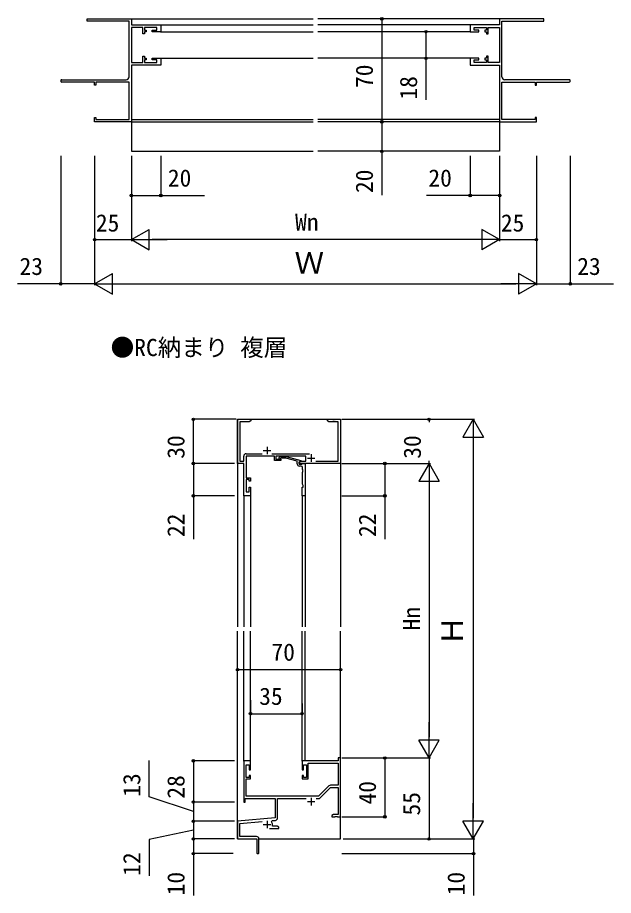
# Model space of a CAD drawing. Units: millimetres, scale not verified. Extents: x -700 to 700, y -1044 to 1038.
# Drawn here: x -199 to 205, y -124 to 472 of the extents above; entities that cross this region are included whole.
import ezdxf
from ezdxf.enums import TextEntityAlignment as Align

# ---------------------------------------------------------------- set-up
doc = ezdxf.new("R2010")
doc.units = ezdxf.units.MM
doc.header["$LTSCALE"] = 6
for name, color, linetype in [('0-1_USER1', 3, 'Continuous'), ('0-2_YKK_11', 7, 'Continuous'), ('0-3_YKK_12', 2, 'Continuous'), ('0-4_YKK_D', 6, 'Continuous')]:
    doc.layers.add(name, color=color, linetype=linetype)
doc.styles.add('ＭＳ ゴシック', font='')
doc.styles.get('ＭＳ ゴシック').set_extended_font_data('MS Gothic')

msp = doc.modelspace()

# ---------------------------------------------------------------- linework, layer by layer
at = {"layer": '0-2_YKK_11'}
for p, q in [((-169.259, 430.13), (-125.704, 430.13)), ((175.111, 430.13), (131.556, 430.13)), ((-30, 180.7), (-30, 175.7)), ((-44.2, 176.13), (-33.35, 176.13)), ((-32.5, 178.2), (-27.5, 178.2)), ((-26.65, 176.13), (-1.093, 176.13)), ((-2.5, 173.2), (2.5, 173.2)), ((0, 175.7), (0, 170.7)), ((-6.83, 167.7), (-8, 167.7)), ((0, -57.7), (0, -62.7)), ((3.35, -58.13), (5.012, -58.13)), ((-2.5, -60.2), (2.5, -60.2)), ((-32.5, -75.8), (-27.5, -75.8)), ((-30, -73.3), (-30, -78.3)), ((-35.5, -94.75), (-35.5, -85.47))]:
    msp.add_line(p, q, dxfattribs=at)
for points in [[(-123.704, 432.13), (-123.704, 469.87), (-141.116, 469.87), (-141.299, 469.99), (-141.849, 469.99), (-142.032, 469.87), (-142.116, 469.87), (-142.299, 469.99), (-142.849, 469.99), (-143.032, 469.87), (-152.074, 469.87), (-152.074, 471.5), (-122.074, 471.5), (-122.074, 467.3), (-102.074, 467.3), (-102.074, 462.7), (-108.074, 462.7), (-108.074, 463.7), (-104.774, 463.7), (-104.774, 465.67), (-113.274, 465.67), (-113.274, 463.7), (-112.074, 463.7), (-112.074, 462.7), (-113.274, 462.7), (-113.274, 461.2), (-114.274, 461.2), (-114.274, 465.67), (-122.074, 465.67), (-122.074, 441.73), (-114.274, 441.73), (-114.274, 446.2), (-113.274, 446.2), (-113.274, 444.7), (-112.074, 444.7), (-112.074, 443.7), (-113.274, 443.7), (-113.274, 441.73), (-104.774, 441.73), (-104.774, 443.7)], [(129.556, 432.13), (129.556, 469.87), (146.968, 469.87), (147.151, 469.99), (147.701, 469.99), (147.884, 469.87), (147.968, 469.87), (148.151, 469.99), (148.701, 469.99), (148.884, 469.87), (157.926, 469.87), (157.926, 471.5), (127.926, 471.5), (127.926, 467.3), (107.926, 467.3), (107.926, 462.7), (113.926, 462.7), (113.926, 463.7), (110.626, 463.7), (110.626, 465.67), (119.126, 465.67), (119.126, 463.7), (117.926, 463.7), (117.926, 462.7), (119.126, 462.7), (119.126, 461.2), (120.126, 461.2), (120.126, 465.67), (127.926, 465.67), (127.926, 441.73), (120.126, 441.73), (120.126, 446.2), (119.126, 446.2), (119.126, 444.7), (117.926, 444.7), (117.926, 443.7), (119.126, 443.7), (119.126, 441.73), (110.626, 441.73), (110.626, 443.7)], [(-104.774, 443.7), (-108.074, 443.7), (-108.074, 444.7), (-102.074, 444.7), (-102.074, 440.1), (-122.074, 440.1), (-122.074, 401.5), (-147.074, 401.5), (-147.074, 404.5), (-146.174, 404.5), (-146.174, 403.13), (-123.704, 403.13), (-123.704, 428.5), (-146.174, 428.5), (-146.174, 426.5), (-147.074, 426.5), (-147.074, 428.5), (-169.259, 428.5)], [(110.626, 443.7), (113.926, 443.7), (113.926, 444.7), (107.926, 444.7), (107.926, 440.1), (127.926, 440.1), (127.926, 401.5), (152.926, 401.5), (152.926, 404.5), (152.026, 404.5), (152.026, 403.13), (129.556, 403.13), (129.556, 428.5), (152.026, 428.5), (152.026, 426.5), (152.926, 426.5), (152.926, 428.5), (175.111, 428.5)], [(-45.8, 147.5), (-45.8, 169.5), (-50, 169.5), (-50, 199.5), (-41, 199.5), (-41, 198.5), (-42.091, 197.87), (-48.37, 197.87), (-48.37, 171.13), (-45.8, 171.13), (-45.8, 174.53)], [(3.24, 171.13), (18.37, 171.13), (18.37, 197.87), (12.091, 197.87), (11, 198.5), (11, 199.5), (14.542, 199.5), (14.725, 199.38), (15.275, 199.38), (15.458, 199.5), (15.542, 199.5), (15.725, 199.38), (16.275, 199.38), (16.458, 199.5), (20, 199.5), (20, 169.5), (-8.2, 169.5), (-8.2, 170.3), (-6.762, 171.13), (-3.7, 171.13), (-3.7, 174.5), (-23.9, 174.5), (-23.9, 172.5), (-20.7, 172.5), (-20.7, 171.5), (-24.9, 171.5), (-24.9, 174.5), (-44.17, 174.5), (-44.17, 159.7), (-41.2, 159.7), (-41.2, 157.5), (-42.2, 157.5), (-42.2, 158.7), (-44.17, 158.7), (-44.17, 150.2), (-42.2, 150.2), (-42.2, 153.5), (-41.2, 153.5), (-41.2, 147.5), (-45.8, 147.5)], [(-21.824, 173.524), (-21.049, 174.3), (-17.103, 174.3), (-7, 171.593), (-7, 170.993), (-8.2, 170.3), (-8.2, 169), (-6.4, 169), (-6.2, 169.2), (-5.9, 169.5), (-4.2, 169.5)], [(-9.5, 169.2), (-9.5, 171.02), (-17.261, 173.1), (-20.551, 173.1), (-20.976, 172.676)], [(-4.2, 169.5), (-4.2, 147.5), (-6.2, 147.5), (-6.2, 153.5), (-5.5, 153.5), (-5.5, 154.5), (-5.83, 155.407), (-5.83, 163.542), (-5.71, 163.725), (-5.71, 164.275), (-5.83, 164.458), (-5.83, 164.542), (-5.71, 164.725), (-5.71, 165.275), (-5.83, 165.458), (-5.83, 166.7)], [(12.031, -49.469), (5, -56.5), (-44.17, -56.5), (-44.17, -44.7), (-41.2, -44.7), (-41.2, -42.5), (-42.2, -42.5), (-42.2, -43.7), (-44.17, -43.7), (-44.17, -35.2), (-42.2, -35.2), (-42.2, -38.5), (-41.2, -38.5), (-41.2, -32.5), (-45.8, -32.5), (-45.8, -60.5), (-44.8, -60.5), (-44.8, -58.13), (-24.5, -58.13), (-24.5, -71.269), (-50, -73.5), (-50, -85.5), (-37, -85.5), (-37, -90.042), (-36.88, -90.225), (-36.88, -90.775), (-37, -90.958), (-37, -94.75)], [(6.144, -57.661), (13.175, -50.63), (18.37, -50.63), (18.37, -68.87), (15.091, -68.87), (14, -69.5), (14, -70.5), (16.042, -70.5), (16.225, -70.38), (16.775, -70.38), (16.958, -70.5), (17.042, -70.5), (17.225, -70.38), (17.775, -70.38), (17.958, -70.5), (20, -70.5), (20, -30.5), (18.37, -30.5), (18.37, -32.5), (-6.2, -32.5), (-6.2, -38.5), (-5.2, -38.5), (-5.2, -35.2), (-3.2, -35.2), (-3.2, -43.7), (-5.2, -43.7), (-5.2, -42.5), (-6.2, -42.5), (-6.2, -44.7), (-2, -44.7), (-2, -34.13), (18.37, -34.13), (18.37, -49), (13.163, -49)], [(-22.87, -71.297), (-22.87, -58.13), (-3.35, -58.13)], [(-37.1, -83.87), (-48.37, -83.87), (-48.37, -74.994), (-33.37, -73.681)], [(-28.35, -78.5), (-22, -78.5), (-22, -77.5), (-23.091, -76.87), (-26.3, -76.87), (-26.3, -75.8)], [(-26.861, -73.841), (-26.48, -73.079), (-24.331, -72.89)]]:
    msp.add_lwpolyline(points, dxfattribs=at)
for centre, radius, start, end in [((-169.259, 429.315), 0.815, 89.99999, 270.00001), ((-125.704, 432.13), 2, 270.00001, 359.99999), ((131.556, 432.13), 2, 180.00001, 269.99999), ((175.111, 429.315), 0.815, 269.99999, 90.00001), ((-44.2, 174.53), 1.6, 90.00001, 179.99999), ((-21.4, 173.1), 0.6, 134.99999, 315.00001), ((-8, 169.2), 1.5, 180.00001, 269.99999), ((-6.83, 166.7), 1, 0.00001, 89.99999), ((13.163, -50.6), 1.6, 90, 134.99999), ((5.012, -56.53), 1.6, 270, 314.99999), ((-24.47, -71.297), 1.6, 275, 0.00001), ((-30, -75.8), 3.7, 0, 31.96331), ((-37.1, -85.47), 1.6, 0.00001, 89.99999), ((-36.25, -94.75), 0.75, 179.99999, 0.00001)]:
    msp.add_arc(centre, radius, start, end, dxfattribs=at)
at = {"layer": '0-3_YKK_12'}
for p, q in [((-122.074, 471.5), (-122.074, 467.6)), ((-122.074, 471.5), (1.426, 471.5)), ((127.926, 471.5), (4.426, 471.5)), ((127.926, 471.5), (127.926, 467.6)), ((-122.074, 465.37), (-122.074, 442.03)), ((-102.374, 467.3), (1.426, 467.3)), ((108.226, 467.3), (4.426, 467.3)), ((127.926, 465.37), (127.926, 442.03)), ((-102.374, 462.7), (1.426, 462.7)), ((108.226, 462.7), (4.426, 462.7)), ((-102.374, 444.7), (1.426, 444.7)), ((108.226, 444.7), (4.426, 444.7)), ((-122.074, 439.8), (-122.074, 381.5)), ((127.926, 439.8), (127.926, 381.5)), ((-122.074, 403.13), (1.426, 403.13)), ((-122.074, 401.5), (1.426, 401.5)), ((127.926, 403.13), (4.426, 403.13)), ((127.926, 401.5), (4.426, 401.5)), ((-122.074, 381.5), (1.426, 381.5)), ((127.926, 381.5), (4.426, 381.5)), ((-50, 199.5), (-50, 58.5)), ((-45.8, 147.799), (-45.8, 58.5)), ((-41.2, 148), (-41.2, 58.5)), ((-6.2, 147.799), (-6.2, 58.5)), ((-4.2, 147.8), (-4.2, 58.5)), ((-50, -85.5), (-50, 55.5)), ((-45.8, -32.8), (-45.8, 55.5)), ((-41.2, -33), (-41.2, 55.5)), ((-6.2, -32.8), (-6.2, 55.5)), ((-4.2, -32.5), (-4.2, 55.5)), ((20, -85.5), (20, 55.5)), ((-50, -85.5), (-37.3, -85.5)), ((-35.5, -85.5), (20, -85.5))]:
    msp.add_line(p, q, dxfattribs=at)
msp.add_lwpolyline([(-50, 199.5), (20, 199.5), (20, 58.5)], dxfattribs=at)
at = {"layer": '0-4_YKK_D'}
for p, q in [((104.926, 471.5), (46.926, 471.5)), ((47.926, 471.5), (47.926, 401.5)), ((104.926, 462.7), (76.926, 462.7)), ((104.926, 444.7), (76.926, 444.7)), ((104.926, 401.5), (46.926, 401.5)), ((104.926, 401.5), (46.926, 401.5)), ((-170.074, 378.5), (-170.074, 290.5)), ((-147.074, 378.5), (-147.074, 320.5)), ((-147.074, 378.5), (-147.074, 290.5)), ((-147.074, 378.5), (-147.074, 290.5)), ((-122.074, 378.5), (-122.074, 320.5)), ((-122.074, 378.5), (-122.074, 320.5)), ((-122.074, 378.5), (-122.074, 350.5)), ((-102.074, 378.5), (-102.074, 350.5)), ((104.926, 381.5), (46.926, 381.5)), ((107.926, 378.5), (107.926, 350.5)), ((127.926, 378.5), (127.926, 320.5)), ((127.926, 378.5), (127.926, 320.5)), ((127.926, 378.5), (127.926, 350.5)), ((152.926, 378.5), (152.926, 320.5)), ((152.926, 378.5), (152.926, 290.5)), ((152.926, 378.5), (152.926, 290.5)), ((175.926, 378.5), (175.926, 290.5)), ((-122.074, 321.5), (-109.949, 328.5)), ((-109.949, 314.5), (-109.949, 328.5)), ((127.926, 321.5), (115.802, 328.5)), ((115.802, 328.5), (115.802, 314.5)), ((-147.074, 321.5), (-122.074, 321.5)), ((-122.074, 321.5), (-109.949, 314.5)), ((-122.074, 321.5), (-97.825, 321.5)), ((113.926, 321.5), (-108.074, 321.5)), ((127.926, 321.5), (103.678, 321.5)), ((127.926, 321.5), (115.802, 314.5)), ((127.926, 321.5), (152.926, 321.5)), ((-147.074, 291.5), (-134.949, 298.5)), ((-134.949, 284.5), (-134.949, 298.5)), ((152.926, 291.5), (140.802, 298.5)), ((140.802, 298.5), (140.802, 284.5)), ((-147.074, 291.5), (-134.949, 284.5)), ((-147.074, 291.5), (-122.825, 291.5)), ((-133.074, 291.5), (138.926, 291.5)), ((152.926, 291.5), (128.678, 291.5)), ((152.926, 291.5), (140.802, 284.5)), ((-51, 199.5), (-81, 199.5)), ((-80, 169.5), (-80, 199.5)), ((20.709, 199.5), (81, 199.5)), ((21.709, 199.5), (111, 199.5)), ((80, 199.5), (80, 197.636)), ((110, 199.5), (103, 187.376)), ((110, 199.5), (117, 187.376)), ((110, 199.5), (110, 175.251)), ((103, 187.376), (117, 187.376)), ((110, 185.5), (110, -71.5)), ((-52, 169.5), (-81, 169.5)), ((-52, 169.5), (-81, 169.5)), ((20.709, 169.5), (81, 169.5)), ((20.709, 169.5), (81, 169.5)), ((20.709, 169.5), (51, 169.5)), ((80, 169.5), (73, 157.376)), ((80, 169.5), (80, 171.364)), ((80, 169.5), (87, 157.376)), ((80, 169.5), (80, 145.251)), ((73, 157.376), (87, 157.376)), ((80, 155.5), (80, -16.5)), ((-52, 147.5), (-81, 147.5)), ((20.709, 147.5), (51, 147.5)), ((-50, 4.434), (-50, 30.5)), ((20, 4.434), (20, 30.5)), ((-50, 29.5), (20, 29.5)), ((-41.2, 8.618), (-41.2, -1.5)), ((-6.2, 6.5), (-6.2, -1.5)), ((-41.2, -0.5), (-6.2, -0.5)), ((80, -30.5), (80, -6.251)), ((80, -30.5), (73, -18.376)), ((87, -18.376), (73, -18.376)), ((80, -30.5), (87, -18.376)), ((-52, -32.5), (-81, -32.5)), ((-80, -32.5), (-80, -60.5)), ((20.709, -30.5), (81, -30.5)), ((20.709, -30.5), (81, -30.5)), ((20.709, -30.5), (51, -30.5)), ((50, -30.5), (50, -70.5)), ((80, -30.5), (80, -85.5)), ((-52, -60.5), (-81, -60.5)), ((-52, -60.5), (-81, -60.5)), ((-80, -60.5), (-80, -73.5)), ((110, -85.5), (110, -61.251)), ((20.709, -70.5), (51, -70.5)), ((-52, -73.5), (-81, -73.5)), ((-52, -73.5), (-81, -73.5)), ((-80, -73.5), (-80, -85.5)), ((110, -85.5), (103, -73.376)), ((117, -73.376), (103, -73.376)), ((110, -85.5), (117, -73.376)), ((-52, -85.5), (-81, -85.5)), ((-52, -85.5), (-81, -85.5)), ((21.709, -85.5), (111.209, -85.5)), ((21.709, -85.5), (111, -85.5)), ((22.709, -85.5), (81, -85.5)), ((-53, -95.5), (-81, -95.5)), ((20.709, -95.5), (111.209, -95.5))]:
    msp.add_line(p, q, dxfattribs=at)
for points in [[(77.926, 462.7), (77.926, 444.7), (77.926, 416.573)], [(47.926, 401.5), (47.926, 381.5), (47.926, 351.827)], [(-122.074, 351.5), (-102.074, 351.5), (-72.401, 351.5)], [(127.926, 351.5), (107.926, 351.5), (78.253, 351.5)], [(-147.074, 291.5), (-170.074, 291.5), (-199.383, 291.5)], [(152.926, 291.5), (175.926, 291.5), (205.235, 291.5)], [(-80, 169.5), (-80, 147.5), (-80, 118.191)], [(50, 169.5), (50, 147.5), (50, 118.191)], [(-80, -67), (-110, -56.937), (-110, -32.3)], [(-80, -79.5), (-110, -85.983), (-110, -110.619)], [(-80, -85.5), (-80, -95.5), (-80, -123.9)], [(110.209, -85.5), (110.209, -95.5), (110.209, -123.9)]]:
    msp.add_lwpolyline(points, dxfattribs=at)
for centre in [(47.926, 471.5), (77.926, 462.7), (77.926, 444.7), (47.926, 401.5), (47.926, 401.5), (47.926, 381.5), (-122.074, 351.5), (-102.074, 351.5), (107.926, 351.5), (127.926, 351.5), (-147.074, 321.5), (152.926, 321.5), (-170.074, 291.5), (175.926, 291.5), (-80, 199.5), (80, 199.5), (-80, 169.5), (-80, 169.5), (50, 169.5), (-80, 147.5), (50, 147.5), (-50, 29.5), (20, 29.5), (-41.2, -0.5), (-6.2, -0.5), (50, -30.5), (-80, -32.5), (-80, -60.5), (-80, -60.5), (50, -70.5), (-80, -73.5), (-80, -73.5), (-80, -85.5), (-80, -85.5), (80, -85.5), (-80, -95.5), (110.209, -95.5)]:
    msp.add_circle(centre, 0.85, dxfattribs=at)

# ---------------------------------------------------------------- texts
at = {"layer": '0-1_USER1', "style": 'ＭＳ ゴシック'}
msp.add_text('●RC納まり 複層', height=11.73, dxfattribs=at).set_placement((-136.182, 238.864), align=Align.BOTTOM_LEFT)
at = {"layer": '0-4_YKK_D', "style": 'ＭＳ ゴシック'}
for s, height, p in [('70', 11.73, (45.426, 424.5)), ('18', 11.73, (75.426, 416.618)), ('20', 11.73, (45.426, 353.145)), ('30', 11.73, (-82.5, 172.682)), ('30', 11.73, (78, 172.682)), ('22', 11.73, (-82.5, 119.509)), ('22', 11.73, (47.5, 119.509)), ('Hn', 11.73, (77.5, 56.091)), ('Ｈ', 14.66, (107.5, 45.864)), ('13', 11.73, (-112.5, -56.891)), ('28', 11.73, (-82.5, -58.182)), ('40', 11.73, (47.5, -62.136)), ('55', 11.73, (77.5, -69.636)), ('12', 11.73, (-112.5, -110.574)), ('10', 11.73, (-82.5, -123.855)), ('10', 11.73, (107.709, -123.855))]:
    msp.add_text(s, height=height, rotation=90, dxfattribs=at).set_placement(p, align=Align.BOTTOM_LEFT)
for s, height, p in [('20', 11.73, (-97.356, 354)), ('20', 11.73, (79.572, 354)), ('25', 11.73, (-146.21, 323.5)), ('Wn', 11.73, (-10.937, 324)), ('25', 11.73, (128.79, 323.5)), ('Ｗ', 14.66, (-11.278, 294)), ('23', 11.73, (-198.065, 294)), ('23', 11.73, (180.644, 294)), ('70', 11.73, (-27, 32)), ('35', 11.73, (-35.336, 2))]:
    msp.add_text(s, height=height, dxfattribs=at).set_placement(p, align=Align.BOTTOM_LEFT)

doc.saveas('drawing.dxf')
